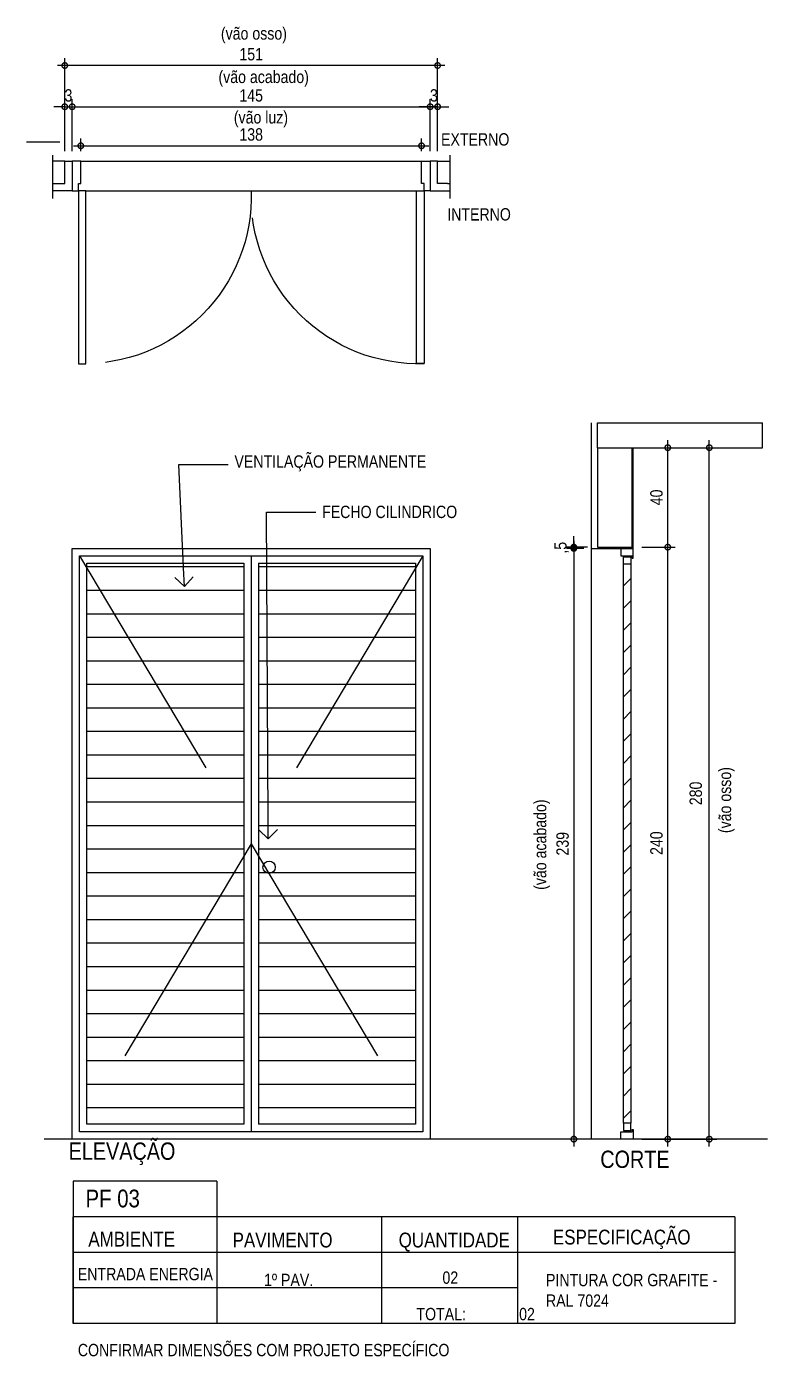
# Model space of a CAD drawing. Header units: metres. Extents: x -0.2 to 45.9, y -54 to 5.7.
# Drawn here: x 6.77 to 9.77, y -0.13 to 5.26 of the extents above; entities that cross this region are included whole.
import ezdxf
from ezdxf import colors
from ezdxf.entities.mleader import LeaderData, LeaderLine
from ezdxf.math import Vec2, Vec3

# ---------------------------------------------------------------- set-up
doc = ezdxf.new("R2010")
doc.units = ezdxf.units.M
doc.header["$PDMODE"] = 35
doc.linetypes.add('DASHEDX2', pattern=[1.5, 1, -0.5])
for name, color, linetype in [('AR-CAIXILHO', 1, 'Continuous'), ('ARQ-ALV ACAB', 4, 'Continuous'), ('ARQ-ALV OSSO', 5, 'Continuous'), ('ARQ-AUX', 7, 'Continuous'), ('ARQ-AUX1', 1, 'Continuous'), ('ARQ-AUX2', 2, 'Continuous'), ('ARQ-CAX', 1, 'Continuous'), ('ARQ-CAX @ 1', 1, 'Continuous'), ('ARQ-DIM', 2, 'Continuous'), ('ARQ-ENCH', 1, 'Continuous'), ('ARQ-EST', 2, 'Continuous'), ('ARQ-PRJ', 7, 'DASHEDX2'), ('ARQ-SIM', 1, 'Continuous'), ('ARQ-TXT', 2, 'Continuous'), ('ES-CORTE', 2, 'Continuous')]:
    doc.layers.add(name, color=color, linetype=linetype)
doc.styles.add('Adesa', font='ARIALN.TTF')
doc.styles.get("Standard").update_dxf_attribs({"font": 'arial.ttf'})
doc.dimstyles.new('ADESA 1-0025', dxfattribs={"dimtxt": 0.05, "dimasz": 0.045, "dimexe": 0.03, "dimexo": 0.04, "dimgap": 0.02, "dimtad": 1, "dimtoh": 1, "dimdec": 0, "dimlfac": 100, "dimzin": 4, "dimtxsty": 'Adesa', "dimblk": 'DOTSMALL', "dimcen": 1, "dimdle": 0.03, "dimclrd": 1, "dimclre": 1, "dimclrt": 256, "dimazin": 1, "dimtm": 1e-09, "dimtfac": 1, "dimtdec": 0, "dimtix": 1, "dimtmove": 2, "dimatfit": 0, "dimldrblk": 'DOTSMALL', "dimfxl": 0.8, "dimtvp": 2, "dimtolj": 1, "dimtzin": 0, "dimarcsym": 0})

# ---------------------------------------------------------------- blocks, each defined once
blk = doc.blocks.new('*U39')
for points in [[(0, -0.17), (0.025, -0.17), (0.025, -0.14), (0.035, -0.14), (0.035, -0.05), (0, -0.05), (0, -0.17)], [(1.45, -0.17), (1.425, -0.17), (1.425, -0.14), (1.415, -0.14), (1.415, -0.05), (1.45, -0.05), (1.45, -0.17)], [(0.025, -0.17), (0.025, -0.87), (0.055, -0.87), (0.055, -0.17)], [(1.425, -0.17), (1.425, -0.8702), (1.395, -0.8702), (1.395, -0.17)]]:
    blk.add_lwpolyline(points, close=True)
at = {"layer": 'ARQ-PRJ'}
for centre, start, end in [((0.0473, -0.1926), 268.1178, 1.9074), ((1.4027, -0.1926), 178.0926, 271.8822)]:
    blk.add_arc(centre, 0.6781, start, end, dxfattribs=at)
blk = doc.blocks.new('_DotSmall')
at = {"color": 0, "linetype": 'ByBlock', "const_width": 0.5}
blk.add_lwpolyline([(-0.0625, 0, 1), (0.0625, 0, 1)], format="xyb", close=True, dxfattribs=at)
blk = doc.blocks.new('*D40')
at = {"layer": 'ARQ-DIM', "color": 1, "lineweight": -2, "transparency": 16777216}
for p, q in [((9.5387, 0.7212), (9.5387, 3.5812)), ((9.2158, 3.5512), (9.5687, 3.5512)), ((9.2758, 0.7512), (9.5687, 0.7512))]:
    blk.add_line(p, q, dxfattribs=at)
at = {"layer": 'Defpoints', "color": 0, "transparency": 16777216}
for p in [(9.1758, 3.5512), (9.5387, 3.5512), (9.2358, 0.7512)]:
    blk.add_point(p, dxfattribs=at)
at = {"layer": 'ARQ-DIM', "color": 1, "lineweight": -2, "transparency": 16777216, "xscale": 0.045, "yscale": 0.045, "zscale": 0.045}
for p, rotation in [((9.5387, 3.5512), 90), ((9.5387, 0.7512), 270)]:
    blk.add_blockref('_DotSmall', p, dxfattribs=dict(at, rotation=rotation))
at = {"layer": 'ARQ-DIM', "transparency": 16777216, "insert": (9.4841, 2.1512), "char_height": 0.05, "attachment_point": 5, "rotation": 90, "style": 'Adesa'}
blk.add_mtext('\\A1;280', dxfattribs=at)
blk = doc.blocks.new('*D41')
at = {"layer": 'ARQ-DIM', "color": 1, "lineweight": -2, "transparency": 16777216}
for p, q in [((8.9901, 3.1484), (8.9901, 3.1934)), ((9.0458, 3.1484), (8.9601, 3.1484)), ((9.0208, 3.1434), (8.9601, 3.1434)), ((8.9901, 3.1484), (8.9901, 3.1434)), ((8.9901, 3.1434), (8.9901, 3.0984))]:
    blk.add_line(p, q, dxfattribs=at)
at = {"layer": 'Defpoints', "color": 0, "transparency": 16777216}
for p in [(8.9901, 3.1434), (9.0608, 3.1434), (9.0858, 3.1484)]:
    blk.add_point(p, dxfattribs=at)
at = {"layer": 'ARQ-DIM', "color": 1, "lineweight": -2, "transparency": 16777216, "xscale": 0.045, "yscale": 0.045, "zscale": 0.045}
for p, rotation in [((8.9901, 3.1484), 270), ((8.9901, 3.1434), 90)]:
    blk.add_blockref('_DotSmall', p, dxfattribs=dict(at, rotation=rotation))
at = {"layer": 'ARQ-DIM', "transparency": 16777216, "insert": (8.9402, 3.1459), "char_height": 0.05, "attachment_point": 5, "rotation": 90, "style": 'Adesa'}
blk.add_mtext('\\A1;,5', dxfattribs=at)
blk = doc.blocks.new('*D42')
at = {"layer": 'ARQ-DIM', "color": 1, "lineweight": -2, "transparency": 16777216}
for p, q in [((8.9901, 3.1734), (8.9901, 0.7212)), ((9.0301, 3.1434), (9.0201, 3.1434)), ((9.0208, 0.7512), (8.9601, 0.7512))]:
    blk.add_line(p, q, dxfattribs=at)
at = {"layer": 'Defpoints', "color": 0, "transparency": 16777216}
for p in [(8.9901, 3.1434), (8.9901, 0.7512), (9.0608, 0.7512)]:
    blk.add_point(p, dxfattribs=at)
at = {"layer": 'ARQ-DIM', "color": 1, "lineweight": -2, "transparency": 16777216, "xscale": 0.045, "yscale": 0.045, "zscale": 0.045}
for p, rotation in [((8.9901, 3.1434), 90), ((8.9901, 0.7512), 270)]:
    blk.add_blockref('_DotSmall', p, dxfattribs=dict(at, rotation=rotation))
at = {"layer": 'ARQ-DIM', "transparency": 16777216, "insert": (8.9446, 1.9473), "char_height": 0.05, "attachment_point": 5, "rotation": 90, "style": 'Adesa'}
blk.add_mtext('\\A1;239', dxfattribs=at)
blk = doc.blocks.new('*D43')
at = {"layer": 'ARQ-DIM', "color": 1, "lineweight": -2, "transparency": 16777216}
for p, q in [((9.3705, 0.7212), (9.3705, 3.1784)), ((9.2658, 3.1484), (9.4005, 3.1484)), ((9.2658, 0.7512), (9.4005, 0.7512))]:
    blk.add_line(p, q, dxfattribs=at)
at = {"layer": 'Defpoints', "color": 0, "transparency": 16777216}
for p in [(9.2258, 3.1484), (9.3705, 3.1484), (9.2258, 0.7512)]:
    blk.add_point(p, dxfattribs=at)
at = {"layer": 'ARQ-DIM', "color": 1, "lineweight": -2, "transparency": 16777216, "xscale": 0.045, "yscale": 0.045, "zscale": 0.045}
for p, rotation in [((9.3705, 3.1484), 90), ((9.3705, 0.7512), 270)]:
    blk.add_blockref('_DotSmall', p, dxfattribs=dict(at, rotation=rotation))
at = {"layer": 'ARQ-DIM', "transparency": 16777216, "insert": (9.325, 1.9498), "char_height": 0.05, "attachment_point": 5, "rotation": 90, "style": 'Adesa'}
blk.add_mtext('\\A1;240', dxfattribs=at)
blk = doc.blocks.new('*D44')
at = {"layer": 'ARQ-DIM', "color": 1, "lineweight": -2, "transparency": 16777216}
for p, q in [((9.3705, 3.1184), (9.3705, 3.5812)), ((9.3732, 3.5512), (9.4005, 3.5512)), ((9.3732, 3.1484), (9.4005, 3.1484))]:
    blk.add_line(p, q, dxfattribs=at)
at = {"layer": 'Defpoints', "color": 0, "transparency": 16777216}
for p in [(9.3332, 3.5512), (9.3705, 3.5512), (9.3332, 3.1484)]:
    blk.add_point(p, dxfattribs=at)
at = {"layer": 'ARQ-DIM', "color": 1, "lineweight": -2, "transparency": 16777216, "xscale": 0.045, "yscale": 0.045, "zscale": 0.045}
for p, rotation in [((9.3705, 3.5512), 90), ((9.3705, 3.1484), 270)]:
    blk.add_blockref('_DotSmall', p, dxfattribs=dict(at, rotation=rotation))
at = {"layer": 'ARQ-DIM', "transparency": 16777216, "insert": (9.325, 3.3498), "char_height": 0.05, "attachment_point": 5, "rotation": 90, "style": 'Adesa'}
blk.add_mtext('\\A1;40', dxfattribs=at)
blk = doc.blocks.new('_Open90')
at = {"color": 0, "linetype": 'ByBlock', "lineweight": -2}
for p, q in [((0, 0), (-1, 0)), ((-0.5, 0.5), (0, 0)), ((0, 0), (-0.5, -0.5))]:
    blk.add_line(p, q, dxfattribs=at)
blk = doc.blocks.new('*D47')
at = {"layer": 'ARQ-DIM', "color": 1, "lineweight": -2, "transparency": 16777216}
for p, q in [((6.9932, 4.7514), (6.9932, 4.8036)), ((8.3732, 4.7514), (8.3732, 4.8036)), ((6.9632, 4.7736), (8.4032, 4.7736))]:
    blk.add_line(p, q, dxfattribs=at)
at = {"layer": 'Defpoints', "color": 0, "transparency": 16777216}
for p in [(8.3732, 4.7736), (6.9932, 4.7114), (8.3732, 4.7114)]:
    blk.add_point(p, dxfattribs=at)
at = {"layer": 'ARQ-DIM', "color": 1, "lineweight": -2, "transparency": 16777216, "xscale": 0.045, "yscale": 0.045, "zscale": 0.045, "rotation": 180}
blk.add_blockref('_DotSmall', (6.9932, 4.7736), dxfattribs=at)
at = {"layer": 'ARQ-DIM', "color": 1, "lineweight": -2, "transparency": 16777216, "xscale": 0.045, "yscale": 0.045, "zscale": 0.045}
blk.add_blockref('_DotSmall', (8.3732, 4.7736), dxfattribs=at)
at = {"layer": 'ARQ-DIM', "transparency": 16777216, "insert": (7.6832, 4.8191), "char_height": 0.05, "attachment_point": 5, "style": 'Adesa'}
blk.add_mtext('\\A1;138', dxfattribs=at)
blk = doc.blocks.new('*D48')
at = {"layer": 'ARQ-DIM', "color": 1, "lineweight": -2, "transparency": 16777216}
for p, q in [((6.9282, 4.7514), (6.9282, 4.9618)), ((6.9582, 4.7514), (6.9582, 4.9618)), ((6.9282, 4.9318), (6.8832, 4.9318)), ((6.9282, 4.9318), (6.9582, 4.9318)), ((6.9582, 4.9318), (7.0032, 4.9318))]:
    blk.add_line(p, q, dxfattribs=at)
at = {"layer": 'Defpoints', "color": 0, "transparency": 16777216}
for p in [(6.9582, 4.9318), (6.9282, 4.7114), (6.9582, 4.7114)]:
    blk.add_point(p, dxfattribs=at)
at = {"layer": 'ARQ-DIM', "color": 1, "lineweight": -2, "transparency": 16777216, "xscale": 0.045, "yscale": 0.045, "zscale": 0.045}
blk.add_blockref('_DotSmall', (6.9282, 4.9318), dxfattribs=at)
at = {"layer": 'ARQ-DIM', "color": 1, "lineweight": -2, "transparency": 16777216, "xscale": 0.045, "yscale": 0.045, "zscale": 0.045, "rotation": 180}
blk.add_blockref('_DotSmall', (6.9582, 4.9318), dxfattribs=at)
at = {"layer": 'ARQ-DIM', "transparency": 16777216, "insert": (6.9432, 4.9773), "char_height": 0.05, "attachment_point": 5, "style": 'Adesa'}
blk.add_mtext('\\A1;3', dxfattribs=at)
blk = doc.blocks.new('*D45')
at = {"layer": 'ARQ-DIM', "color": 1, "lineweight": -2, "transparency": 16777216}
for p, q in [((6.9582, 4.7514), (6.9582, 4.9618)), ((8.4082, 4.7514), (8.4082, 4.9618)), ((6.9282, 4.9318), (8.4382, 4.9318))]:
    blk.add_line(p, q, dxfattribs=at)
at = {"layer": 'Defpoints', "color": 0, "transparency": 16777216}
for p in [(8.4082, 4.9318), (6.9582, 4.7114), (8.4082, 4.7114)]:
    blk.add_point(p, dxfattribs=at)
at = {"layer": 'ARQ-DIM', "color": 1, "lineweight": -2, "transparency": 16777216, "xscale": 0.045, "yscale": 0.045, "zscale": 0.045, "rotation": 180}
blk.add_blockref('_DotSmall', (6.9582, 4.9318), dxfattribs=at)
at = {"layer": 'ARQ-DIM', "color": 1, "lineweight": -2, "transparency": 16777216, "xscale": 0.045, "yscale": 0.045, "zscale": 0.045}
blk.add_blockref('_DotSmall', (8.4082, 4.9318), dxfattribs=at)
at = {"layer": 'ARQ-DIM', "transparency": 16777216, "insert": (7.6832, 4.9773), "char_height": 0.05, "attachment_point": 5, "style": 'Adesa'}
blk.add_mtext('\\A1;145', dxfattribs=at)
blk = doc.blocks.new('*D49')
at = {"layer": 'ARQ-DIM', "color": 1, "lineweight": -2, "transparency": 16777216}
for p, q in [((8.4082, 4.7514), (8.4082, 4.9618)), ((8.4382, 4.7514), (8.4382, 4.9618)), ((8.4082, 4.9318), (8.3632, 4.9318)), ((8.4382, 4.9318), (8.4082, 4.9318)), ((8.4382, 4.9318), (8.4832, 4.9318))]:
    blk.add_line(p, q, dxfattribs=at)
at = {"layer": 'Defpoints', "color": 0, "transparency": 16777216}
for p in [(8.4082, 4.9318), (8.4082, 4.7114), (8.4382, 4.7114)]:
    blk.add_point(p, dxfattribs=at)
at = {"layer": 'ARQ-DIM', "color": 1, "lineweight": -2, "transparency": 16777216, "xscale": 0.045, "yscale": 0.045, "zscale": 0.045}
blk.add_blockref('_DotSmall', (8.4082, 4.9318), dxfattribs=at)
at = {"layer": 'ARQ-DIM', "color": 1, "lineweight": -2, "transparency": 16777216, "xscale": 0.045, "yscale": 0.045, "zscale": 0.045, "rotation": 180}
blk.add_blockref('_DotSmall', (8.4382, 4.9318), dxfattribs=at)
at = {"layer": 'ARQ-DIM', "transparency": 16777216, "insert": (8.4232, 4.9773), "char_height": 0.05, "attachment_point": 5, "style": 'Adesa'}
blk.add_mtext('\\A1;3', dxfattribs=at)
blk = doc.blocks.new('*D46')
at = {"layer": 'ARQ-DIM', "color": 1, "lineweight": -2, "transparency": 16777216}
for p, q in [((6.9282, 4.8605), (6.9282, 5.1287)), ((8.4382, 4.8605), (8.4382, 5.1287)), ((8.4682, 5.0987), (6.8982, 5.0987))]:
    blk.add_line(p, q, dxfattribs=at)
at = {"layer": 'Defpoints', "color": 0, "transparency": 16777216}
for p in [(6.9282, 5.0987), (6.9282, 4.8205), (8.4382, 4.8205)]:
    blk.add_point(p, dxfattribs=at)
at = {"layer": 'ARQ-DIM', "color": 1, "lineweight": -2, "transparency": 16777216, "xscale": 0.045, "yscale": 0.045, "zscale": 0.045, "rotation": 180}
blk.add_blockref('_DotSmall', (6.9282, 5.0987), dxfattribs=at)
at = {"layer": 'ARQ-DIM', "color": 1, "lineweight": -2, "transparency": 16777216, "xscale": 0.045, "yscale": 0.045, "zscale": 0.045}
blk.add_blockref('_DotSmall', (8.4382, 5.0987), dxfattribs=at)
at = {"layer": 'ARQ-DIM', "transparency": 16777216, "insert": (7.6832, 5.1442), "char_height": 0.05, "attachment_point": 5, "style": 'Adesa'}
blk.add_mtext('\\A1;151', dxfattribs=at)

msp = doc.modelspace()

# ---------------------------------------------------------------- hatches: boundary and pattern name
at = {"layer": 'ARQ-AUX'}
h = msp.add_hatch(dxfattribs=at)
h.set_pattern_fill('LINE', color=256, scale=0.03)
h.set_pattern_definition([(0, (-24.72838, -28.26781), (0, 0.09525), [])])
h.paths.add_polyline_path([(7.7132, 0.8112), (8.3482, 0.8112), (8.3482, 3.0834), (7.7132, 3.0834)])
h.paths.add_polyline_path([(7.0182, 3.0834), (7.0182, 0.8112), (7.6532, 0.8112), (7.6532, 3.0834)])
h = msp.add_hatch(dxfattribs=at)
h.set_pattern_fill('ANSI31', color=256, scale=0.02)
h.set_pattern_definition([(45, (-41.98449, -0.050013), (-0.04490128, 0.04490128), [])])
h.paths.add_polyline_path([(9.2209, 3.0788), (9.1909, 3.0788), (9.1909, 0.8158), (9.2209, 0.8158)])

# ---------------------------------------------------------------- linework, layer by layer
at = {"color": 7, "linetype": 'ByBlock', "ltscale": 0.5}
for p, q in [((9.1909, 0.8158), (9.1909, 3.0788)), ((9.2209, 3.1088), (9.2209, 0.8158))]:
    msp.add_line(p, q, dxfattribs=at)
for points in [[(6.8782, 4.7351), (6.8782, 4.5604)], [(8.4882, 4.7351), (8.4882, 4.5604)]]:
    msp.add_lwpolyline(points)
at = {"layer": 'AR-CAIXILHO'}
for p, q in [((9.1808, 3.1138, 0), (9.2258, 3.1138, 0)), ((9.1808, 3.1138, 0), (9.2258, 3.1138, 0)), ((9.1858, 3.1138, 0), (9.2258, 3.1138, 0)), ((9.1808, 0.7808, 0), (9.2258, 0.7808, 0)), ((9.1808, 0.7808, 0), (9.2258, 0.7808, 0)), ((9.1858, 0.7808, 0), (9.2258, 0.7808, 0))]:
    msp.add_line(p, q, dxfattribs=at)
for points in [[(9.2308, 3.1038), (9.2308, 3.1434), (9.2308, 3.1434), (9.2308, 3.1434), (9.1808, 3.1434), (9.1808, 3.1434), (9.1808, 3.1434), (9.1808, 3.1138), (9.1808, 3.1138), (9.2258, 3.1138), (9.2258, 3.1038), (9.2308, 3.1038), (9.2308, 3.1038), (9.2308, 3.1038)], [(9.2308, 0.7908), (9.2308, 0.7512), (9.2308, 0.7512), (9.2308, 0.7512), (9.1808, 0.7512), (9.1808, 0.7512), (9.1808, 0.7512), (9.1808, 0.7808), (9.1808, 0.7808), (9.2258, 0.7808), (9.2258, 0.7908), (9.2308, 0.7908), (9.2308, 0.7908), (9.2308, 0.7908)]]:
    msp.add_lwpolyline(points, dxfattribs=at)
at = {"layer": 'AR-CAIXILHO', "color": 1}
for points in [[(9.1909, 3.1088), (9.2209, 3.1088), (9.2209, 3.0788), (9.1909, 3.0788)], [(9.1909, 0.7858), (9.2209, 0.7858), (9.2209, 0.8158), (9.1909, 0.8158)]]:
    msp.add_lwpolyline(points, close=True, dxfattribs=at)
at = {"layer": 'ARQ-ALV ACAB', "color": 4}
for p, q in [((9.0608, 3.6512), (9.0608, 3.1434)), ((9.2308, 3.1434), (9.2308, 3.5512)), ((9.0608, 3.1434), (9.2308, 3.1434))]:
    msp.add_line(p, q, dxfattribs=at)
at = {"layer": 'ARQ-ALV ACAB'}
for points in [[(6.9282, 4.7114), (6.9582, 4.7114), (6.9582, 4.6214), (6.9582, 4.6214), (6.9582, 4.5914), (6.8782, 4.5914)], [(8.4382, 4.7114), (8.4082, 4.7114), (8.4082, 4.6214), (8.4082, 4.6214), (8.4082, 4.5914), (8.4882, 4.5914)]]:
    msp.add_lwpolyline(points, dxfattribs=at)
at = {"layer": 'ARQ-ALV OSSO'}
for p, q in [((9.0858, 3.5512), (9.0858, 3.1484)), ((9.2258, 3.1484), (9.2258, 3.5512)), ((9.0858, 3.1484), (9.2258, 3.1484))]:
    msp.add_line(p, q, dxfattribs=at)
at = {"layer": 'ARQ-AUX'}
for points in [[(6.9932, 4.7114), (8.3732, 4.7114)], [(7.0132, 4.5914), (8.3532, 4.5914)], [(9.0608, 3.1434), (9.0608, 0.7512)]]:
    msp.add_lwpolyline(points, dxfattribs=at)
at = {"layer": 'ARQ-AUX1'}
for points in [[(6.9084, 4.7887), (6.7735, 4.7887)], [(7.6532, 0.8112), (7.0182, 0.8112), (7.0182, 3.0834), (7.6532, 3.0834)], [(7.6532, 3.0834), (7.6532, 0.8112)], [(7.6832, 3.1134), (7.6832, 0.7812)], [(7.7132, 3.0834), (8.3482, 3.0834), (8.3482, 0.8112), (7.7132, 0.8112)], [(7.7132, 3.0834), (7.7132, 0.8112)]]:
    msp.add_lwpolyline(points, dxfattribs=at)
for points in [[(6.9582, 3.1434), (8.4082, 3.1434), (8.4082, 0.7512), (6.9582, 0.7512)], [(6.9882, 3.1134), (8.3782, 3.1134), (8.3782, 0.7812), (6.9882, 0.7812)]]:
    msp.add_lwpolyline(points, close=True, dxfattribs=at)
msp.add_circle((7.7559, 1.8521), 0.025, dxfattribs=at)
at = {"layer": 'ARQ-AUX2'}
for p, q in [((9.0858, 3.6512), (9.7546, 3.6512)), ((9.0858, 3.5512), (9.7546, 3.5512))]:
    msp.add_line(p, q, dxfattribs=at)
for points in [[(6.8782, 4.6214), (6.9282, 4.6214), (6.9282, 4.7114), (6.8782, 4.7114)], [(8.4782, 4.6214), (8.4382, 4.6214), (8.4382, 4.7114), (8.4882, 4.7114)], [(8.4782, 4.6214), (8.4882, 4.6214)]]:
    msp.add_lwpolyline(points, dxfattribs=at)
at = {"layer": 'ARQ-CAX'}
for points in [[(9.1909, 3.1088), (9.2209, 3.1088)], [(9.1909, 0.7858), (9.2209, 0.7858)]]:
    msp.add_lwpolyline(points, dxfattribs=at)
at = {"layer": 'ARQ-DIM'}
msp.add_lwpolyline([(9.0858, 3.5512), (9.0858, 3.6512)], dxfattribs=at)
at = {"layer": 'ARQ-ENCH', "ltscale": 0.01}
for p, q in [((6.9616, 0.5805), (6.9616, 0.0051)), ((7.5443, 0.5805), (6.9616, 0.5805)), ((7.5443, 0.5805), (7.5443, 0.0051)), ((7.3003, 0.4366), (6.9616, 0.4366)), ((6.9616, 0.0051), (6.9616, 0.4366)), ((6.9616, 0.0051), (6.9616, 0.4366)), ((9.6419, 0.4366), (7.3003, 0.4366)), ((8.2116, 0.4366), (8.2116, 0.0051)), ((8.7616, 0.4366), (8.7616, 0.0051)), ((9.6419, 0.4366), (9.6419, 0.0051)), ((9.6419, 0.2928), (6.9616, 0.2928)), ((8.7616, 0.1489), (6.9616, 0.1489)), ((8.7616, 0.1489), (6.9616, 0.1489)), ((9.6419, 0.0051), (6.9616, 0.0051)), ((9.6419, 0.0051), (6.9616, 0.0051))]:
    msp.add_line(p, q, dxfattribs=at)
at = {"layer": 'ARQ-EST', "color": 8}
msp.add_lwpolyline([(9.7546, 3.5512), (9.7546, 3.6512)], dxfattribs=at)
at = {"layer": 'ARQ-PRJ'}
for points in [[(6.9882, 3.1134), (7.6832, 1.9473), (6.9882, 0.7812)], [(8.3782, 3.1134), (7.6832, 1.9473), (8.3782, 0.7812)]]:
    msp.add_lwpolyline(points, dxfattribs=at)
at = {"layer": 'ES-CORTE'}
msp.add_line((9.7741, 0.7512), (6.8443, 0.7512), dxfattribs=at)

# ---------------------------------------------------------------- block references
at = {"layer": 'ARQ-CAX @ 1', "xscale": -1}
msp.add_blockref('*U39', (8.4082, 4.7614), dxfattribs=at)

# ---------------------------------------------------------------- texts
at = {"layer": 'ARQ-TXT', "ltscale": 0.01, "char_height": 0.05, "attachment_point": 1}
for s, insert, width in [('{\\fArial Narrow|b0|i0|c0|p34;(vão osso)}', (7.5606, 5.2536), 0.26445), ('{\\fArial Narrow|b0|i0|c0|p34;(vão acabado)}', (7.5507, 5.0777), 0.834027), ('{\\fArial Narrow|b0|i0|c0|p34;(vão luz)}', (7.6129, 4.9139), 0.26445), ('{\\fArial Narrow|b0|i0|c0|p34;EXTERNO}', (8.4521, 4.8245), 0.26388), ('{\\fArial Narrow|b0|i0|c0|p34;INTERNO}', (8.4773, 4.521), 0.26388)]:
    msp.add_mtext(s, dxfattribs=dict(at, insert=insert, width=width))
at = {"layer": 'ARQ-TXT', "ltscale": 0.01, "char_height": 0.05, "attachment_point": 1, "rotation": 90}
for s, insert, width in [('{\\fArial Narrow|b0|i0|c0|p34;(vão osso)}', (9.577, 1.9904), 0.26445), ('{\\fArial Narrow|b0|i0|c0|p34;(vão acabado)}', (8.8284, 1.7606), 0.454027)]:
    msp.add_mtext(s, dxfattribs=dict(at, insert=insert, width=width))
at = {"layer": 'ARQ-TXT', "char_height": 0.07, "attachment_point": 1, "style": 'Adesa'}
for s, insert, width in [('ELEVAÇÃO', (6.9439, 0.7377), 0.551174), ('CORTE', (9.0972, 0.7047), 0.495551)]:
    msp.add_mtext(s, dxfattribs=dict(at, insert=insert, width=width))
at = {"layer": 'ARQ-TXT', "ltscale": 0.01, "style": 'Adesa'}
for s, insert, char_height, width, attachment_point in [('PF 03', (7.0123, 0.5469), 0.072, 0.605305, 1), ('ESPECIFICAÇÃO', (9.184, 0.3846), 0.06, 0.605305, 2), ('AMBIENTE', (7.1993, 0.3763), 0.06, 0.605305, 2), ('PAVIMENTO', (7.8104, 0.3726), 0.06, 0.605305, 2), ('QUANTIDADE', (8.5057, 0.3726), 0.06, 0.605305, 2), ('ENTRADA ENERGIA', (6.9811, 0.2045), 0.05, 0.601985, 4), ('02', (8.4897, 0.1901), 0.05, 0.512462, 5), ('\\pi0.17705;1º PAV.', (7.5582, 0.181), 0.05, 0.542237, 4), ('PINTURA COR GRAFITE - RAL 7024', (8.8773, 0.2057), 0.05, 0.71814, 1), ('TOTAL:^I 02', (8.3526, 0.0678), 0.05, 0.749738, 1), ('CONFIRMAR DIMENSÕES COM PROJETO ESPECÍFICO', (6.9811, -0.1032), 0.05, 1.784929, 4)]:
    msp.add_mtext(s, dxfattribs=dict(at, insert=insert, char_height=char_height, width=width, attachment_point=attachment_point))

# ---------------------------------------------------------------- dimensions: what is measured, and where the dimension line sits
at = {"layer": 'ARQ-DIM'}
for base, p1, p2, picture, middle in [((6.9282, 5.0987), (8.4382, 4.8205), (6.9282, 4.8205), '*D46', (7.6832, 5.1442)), ((6.9582, 4.9318), (6.9282, 4.7114), (6.9582, 4.7114), '*D48', (6.9432, 4.9773)), ((8.4082, 4.9318), (6.9582, 4.7114), (8.4082, 4.7114), '*D45', (7.6832, 4.9773)), ((8.4082, 4.9318), (8.4382, 4.7114), (8.4082, 4.7114), '*D49', (8.4232, 4.9773)), ((8.3732, 4.7736), (6.9932, 4.7114), (8.3732, 4.7114), '*D47', (7.6832, 4.8191))]:
    dim = msp.add_linear_dim(base=base, p1=p1, p2=p2, dimstyle='ADESA 1-0025', dxfattribs=at)
    dim.commit()
    dim.dimension.update_dxf_attribs({"geometry": picture, "text_midpoint": middle})
dim = msp.add_linear_dim(base=(9.5387, 3.5512), p1=(9.2358, 0.7512), p2=(9.1758, 3.5512), angle=90, dimstyle='ADESA 1-0025', dxfattribs=at)
dim.commit()
dim.dimension.update_dxf_attribs({"geometry": '*D40', "text_midpoint": (9.4841, 2.1512), "dimtype": 160})
for base, p1, p2, picture, middle in [((9.3705, 3.5512), (9.3332, 3.1484), (9.3332, 3.5512), '*D44', (9.325, 3.3498)), ((9.3705, 3.1484), (9.2258, 0.7512), (9.2258, 3.1484), '*D43', (9.325, 1.9498)), ((8.9901, 0.7512), (8.9901, 3.1434), (9.0608, 0.7512), '*D42', (8.9446, 1.9473))]:
    dim = msp.add_linear_dim(base=base, p1=p1, p2=p2, angle=90, dimstyle='ADESA 1-0025', dxfattribs=at)
    dim.commit()
    dim.dimension.update_dxf_attribs({"geometry": picture, "text_midpoint": middle})
dim = msp.add_linear_dim(base=(8.9901, 3.1434), p1=(9.0858, 3.1484), p2=(9.0608, 3.1434), angle=90, dimstyle='ADESA 1-0025', override={"dimdec": 1}, dxfattribs=at)
dim.commit()
dim.dimension.update_dxf_attribs({"geometry": '*D41', "text_midpoint": (8.9402, 3.1459)})

# ---------------------------------------------------------------- leaders
at = {"layer": 'ARQ-SIM'}
ml = msp.add_multileader_mtext('Standard', dxfattribs=at)
ml.set_content('VENTILAÇÃO PERMANENTE', color=2, style='Adesa')
ml.set_leader_properties(color=256)
ml.set_arrow_properties(name='OPEN90')
ml.build(insert=Vec2(0, 0))
ml.multileader.update_dxf_attribs({"text_left_attachment_type": 2, "text_right_attachment_type": 2, "dogleg_length": 0.2, "arrow_head_size": 0.075})
ctx = ml.context
ctx.base_point, ctx.char_height, ctx.arrow_head_size, ctx.landing_gap_size, ctx.plane_origin = Vec3(7.5905, 3.4824), 0.05, 0.075, 0.025, Vec3(7.0873, 2.4296)
ctx.left_attachment, ctx.right_attachment = 2, 2
notes = []
notes.append((ctx, [(1, (1, 1, 0), (7.3905, 3.4824), (1, 0), 0.2, [(0, [(7.4129, 2.9894)], 0, [])])]))
ctx.mtext.insert, ctx.mtext.flow_direction = Vec3(7.6155, 3.5202), 5
ml = msp.add_multileader_mtext('Standard', dxfattribs=at)
ml.set_content('FECHO CILINDRICO ', color=2, style='Adesa')
ml.set_leader_properties(color=256)
ml.set_arrow_properties(name='OPEN90')
ml.build(insert=Vec2(0, 0))
ml.multileader.update_dxf_attribs({"text_left_attachment_type": 2, "text_right_attachment_type": 2, "dogleg_length": 0.2, "arrow_head_size": 0.075})
ctx = ml.context
ctx.base_point, ctx.char_height, ctx.arrow_head_size, ctx.landing_gap_size, ctx.plane_origin = Vec3(7.9454, 3.2903), 0.05, 0.075, 0.025, Vec3(7.4421, 2.4296)
ctx.left_attachment, ctx.right_attachment = 2, 2
notes.append((ctx, [(1, (1, 1, 0), (7.7454, 3.2903), (1, 0), 0.2, [(0, [(7.752, 1.967)], 0, [])])]))
ctx.mtext.insert, ctx.mtext.flow_direction = Vec3(7.9704, 3.3162), 5
for ctx, leaders in notes:
    for number, flags, end, landing, length, lines in leaders:
        leader = LeaderData()
        leader.index, (leader.has_last_leader_line, leader.has_dogleg_vector, leader.attachment_direction) = number, flags
        leader.last_leader_point, leader.dogleg_vector, leader.dogleg_length = Vec3(end), Vec3(landing), length
        for number, points, colour, breaks in lines:
            line = LeaderLine()
            line.index, line.vertices, line.color, line.breaks = number, Vec3.list(points), colors.encode_raw_color(colour), breaks
            leader.lines.append(line)
        ctx.leaders.append(leader)

doc.saveas('drawing.dxf')
